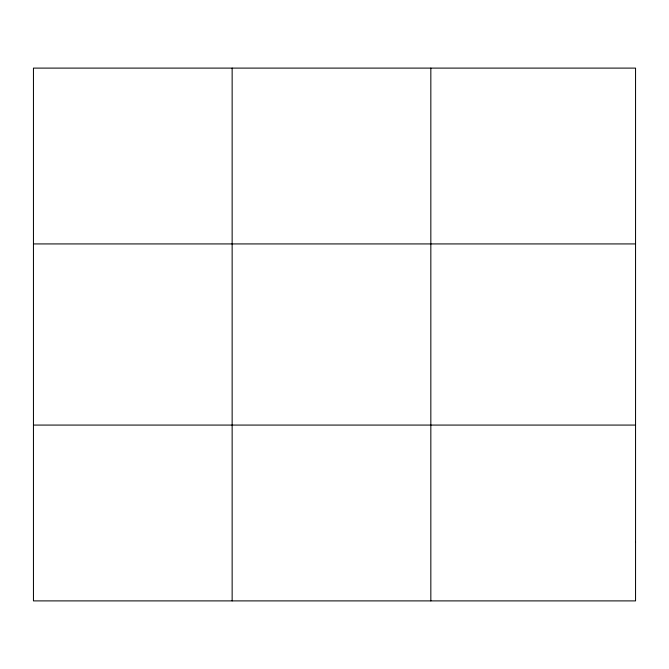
<?xml version="1.0" encoding="UTF-8"?>
<svg xmlns="http://www.w3.org/2000/svg" width="669" height="669" viewBox="0 0 669 669"><rect width="100%" height="100%" fill="white"/><g stroke="black" fill="none" stroke-linecap="round" stroke-linejoin="round"><path stroke-width="1" d="M232.143 68.104L232.143 600.896M430.836 68.104L430.836 600.896M33.45 243.926L635.55 243.926M33.45 425.074L635.55 425.074M635.55 542.291L635.55 600.896L33.45 600.896L33.45 68.104L635.55 68.104L635.55 542.291"/></g></svg>
